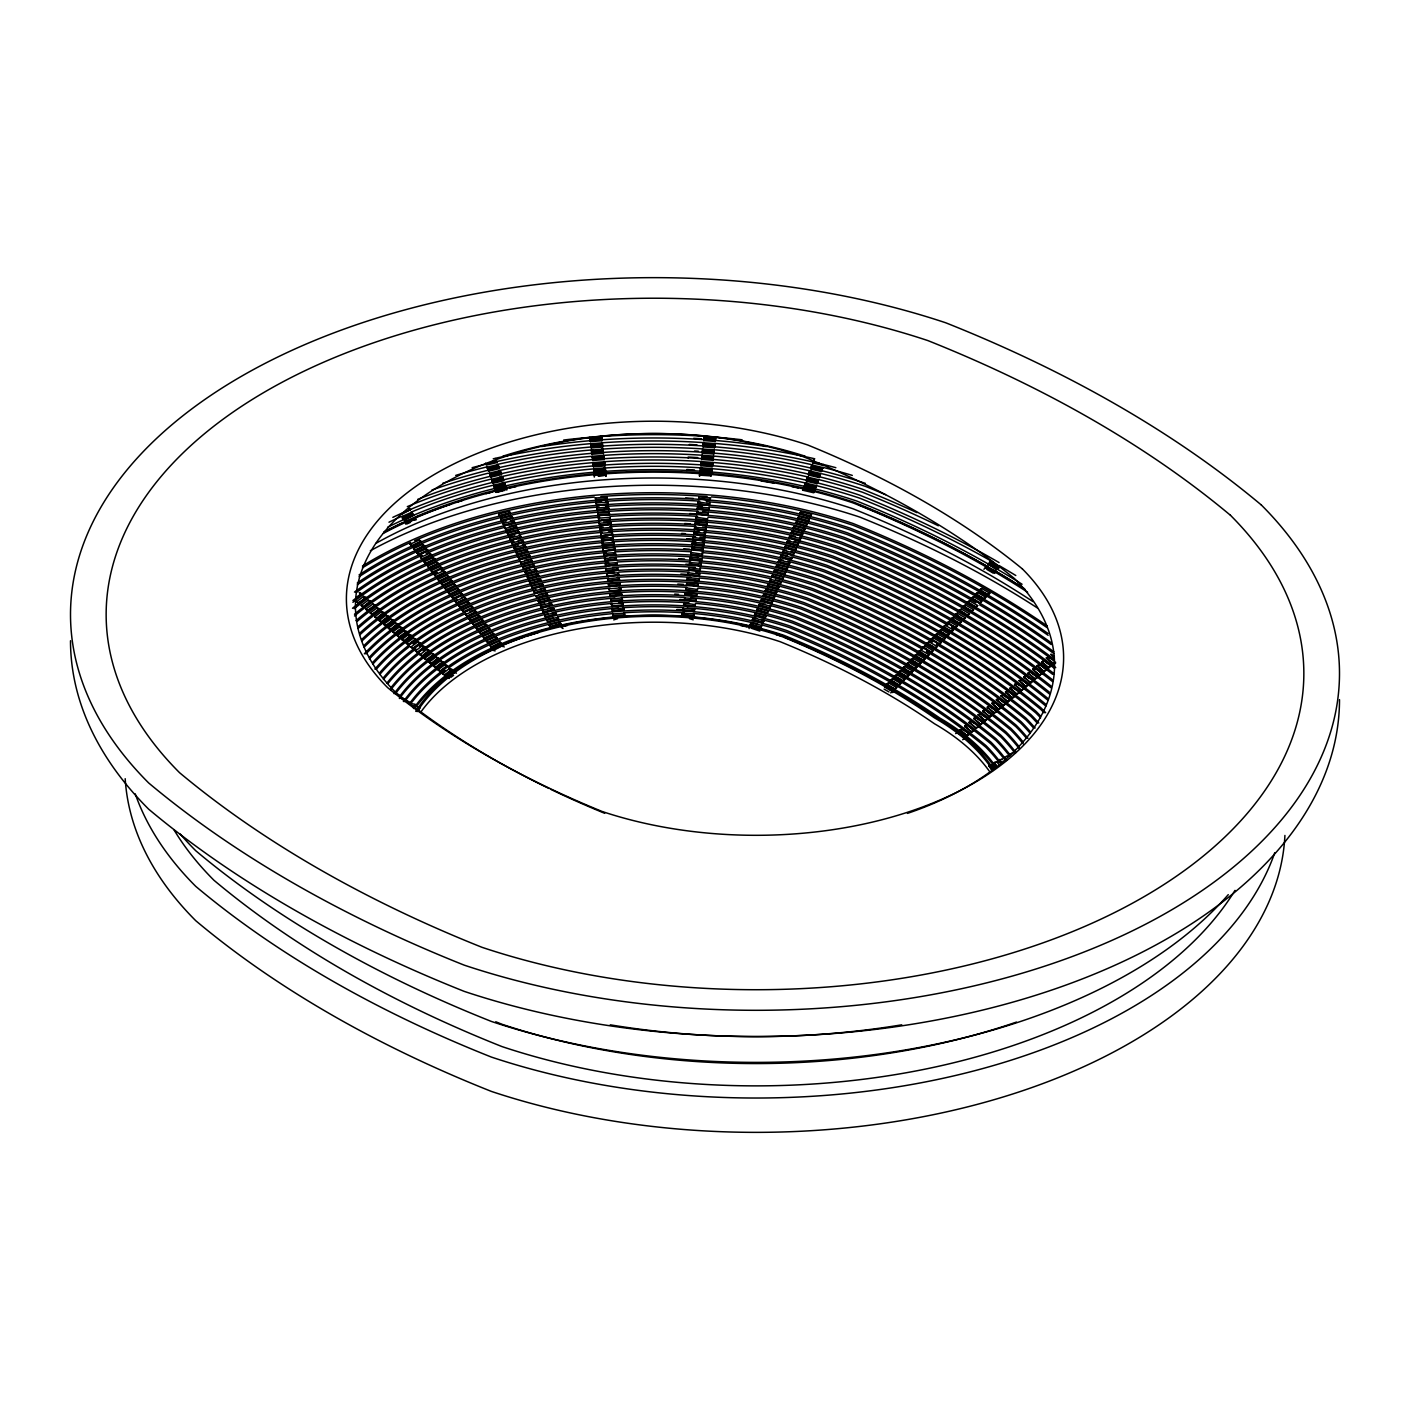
<?xml version="1.0" encoding="UTF-8"?>
<svg xmlns="http://www.w3.org/2000/svg" width="1410" height="1410" viewBox="0 0 1410 1410"><rect width="100%" height="100%" fill="white"/><g stroke="black" fill="none" stroke-linecap="round" stroke-linejoin="round"><path stroke-width="1.5" d="M715.681 437.259L715.434 439.356L703.978 438.528L704.225 436.43L703.749 440.607L715.205 441.436L715.681 438.263M703.255 443.833L703.502 442.74L714.958 443.568L714.482 447.745L703.026 446.899L703.255 443.833L714.711 444.661L714.958 443.568M702.533 450.142L702.779 449.05L714.236 449.878L713.76 454.055L702.303 453.209L702.533 450.142L714.236 450.883M703.026 446.899L703.502 442.74M702.303 453.209L702.779 449.05M713.055 460.277L713.53 456.1L713.055 460.277L701.598 459.449L701.827 456.364L702.074 455.271L713.53 456.1A422.718 244.053 0 0 1 811.473 471.222M701.598 459.449L702.074 455.271M712.79 464.454L712.314 466.622L700.858 465.793L701.334 461.616L712.79 462.462A416.937 240.722 0 0 1 808.141 477.038M701.334 461.616L701.105 462.709L712.543 463.555L712.79 462.462L712.314 466.622M700.858 465.793L701.334 463.626M711.856 470.693L700.417 469.865L700.647 467.767L712.103 468.596L712.103 470.605L711.627 472.773L700.171 471.945L700.171 470.94L711.627 471.768L712.103 468.596M699.466 475.152L699.712 474.06L711.169 474.888L711.169 475.893L699.466 475.152L699.466 476.157M700.171 471.945L700.647 467.767M698.655 499.528L699.025 496.99L710.481 497.836L710.111 500.374L698.655 498.647L710.111 499.492L710.481 497.836M709.776 502.824L709.406 505.362L697.95 504.516L698.32 501.978L709.776 503.705M697.227 508.71L697.597 507.054L709.036 507.9L708.684 510.438L697.227 508.71L708.684 509.539L709.036 507.9M697.95 504.516L698.32 501.978M697.227 509.592L697.597 507.054M696.505 514.668L696.875 512.13L708.313 512.958L707.961 515.496L696.505 513.786L707.961 514.615L708.313 512.958M707.591 518.034L707.238 520.572L695.782 519.744L696.152 517.206L707.591 518.915M695.059 523.921L695.43 522.282L706.868 523.11L706.516 525.648L695.059 523.921L706.516 524.767L706.868 523.11M695.782 519.744L696.152 517.206M695.059 524.82L695.43 522.282M694.337 529.878L694.707 527.34L706.146 528.186L705.793 530.724L694.337 528.997L705.793 529.843L706.146 528.186M693.632 534.866L694.002 532.346L705.441 533.174L705.088 535.712L693.632 533.985L705.088 534.831L705.441 533.174M704.736 538.197L704.365 540.735L692.909 539.907L693.279 537.369L704.736 539.096M692.222 543.978L692.574 542.321L704.031 543.15L703.678 545.688L692.222 543.978L703.678 544.806L704.031 543.15M692.909 539.907L693.279 537.369M692.222 544.859L692.574 542.321M715.205 441.436L715.434 439.356M691.482 549.971L691.852 547.433L703.308 548.261L702.938 550.799L691.482 549.089L702.938 549.918L703.308 548.261M702.568 553.337L702.215 555.875L690.759 555.047L691.129 552.509L702.568 554.218M690.054 559.188L690.407 557.532L701.863 558.378L701.493 560.898L690.054 559.188L701.493 560.017L701.863 558.378M690.759 555.047L691.129 552.509M690.054 560.07L690.407 557.532M714.236 449.878L713.76 454.055M689.331 565.11L689.702 562.572L701.14 563.401L700.788 565.939L689.331 564.212L700.788 565.058L701.14 563.401M700.417 568.477L700.065 571.015L688.609 570.169L688.979 567.631L700.417 569.358M699.712 573.5L699.342 576.038L687.904 575.21L688.256 572.672L699.712 574.381M687.181 579.351L687.551 577.695L698.99 578.541L698.637 581.079L687.181 579.351L698.637 580.197L698.99 578.541M687.904 575.21L688.256 572.672M687.181 580.233L687.551 577.695M686.458 585.309L686.811 582.771L698.267 583.617L697.915 586.137L686.458 584.427L697.915 585.256L698.267 583.617M697.562 588.64L697.192 591.178L685.736 590.332L686.106 587.811L697.562 589.521M685.013 594.526L685.383 592.87L696.84 593.716L696.47 596.254L685.013 594.526L696.47 595.373L696.84 593.716M685.736 590.332L686.106 587.811M710.922 475.998L711.169 474.888M685.013 595.408L685.383 592.87M684.308 600.448L684.661 597.91L696.117 598.739L695.747 601.277L684.308 599.567L695.747 600.396L696.117 598.739M695.394 603.78L695.042 606.318L683.586 605.472L683.956 602.934L695.394 604.661M694.689 608.803L694.319 611.341L682.881 610.512L683.233 607.974L694.689 609.684M682.158 614.689L682.51 613.05L693.967 613.879L693.597 616.417L682.158 614.689L693.597 615.535L693.967 613.879M682.881 610.512L683.233 608.856M682.158 615.571L682.51 613.05M823.51 464.472L823.51 465.459L812.812 462.956L813.517 459.96M812.812 462.956L814.24 459.924M811.349 466.04L812.072 465.018L822.753 467.521L821.325 471.557L810.644 469.054L811.349 466.04L822.753 468.525M809.234 472.05L809.939 471.028L820.638 473.548L819.21 477.567L808.529 475.064L809.234 472.05L819.915 474.571L820.638 473.548M808.529 475.064L809.939 471.028M807.031 478.184L807.754 477.162L818.434 479.664L817.024 483.7L806.326 481.198L807.031 478.184L817.729 480.687L818.434 479.664M804.969 484.123L805.692 483.101L816.372 485.604L814.962 489.64L804.264 487.12L804.969 484.123L815.667 486.626L816.372 485.604M804.264 487.12L805.692 483.101M803.312 489.147L802.59 490.169L813.288 492.672L814.011 491.649L803.312 489.147L803.312 490.151M822.753 467.521L821.325 471.557M819.21 477.567L819.915 474.571M817.024 483.7L817.729 480.687M814.962 489.64L815.667 486.626M799.717 513.381L800.792 511.83L811.49 514.35L810.415 516.765L799.717 513.381L810.415 515.884L811.49 514.35M799.717 514.262L800.792 511.83M797.602 518.157L798.677 516.606L809.375 519.127L808.283 521.541L797.602 518.157L808.283 520.66L809.375 519.127M797.602 519.039L798.677 516.606M795.434 523.004L796.509 521.471L807.207 523.974L806.115 526.406L795.434 523.004L806.115 525.525L807.207 523.974M793.248 527.869L794.341 526.318L805.039 528.821L803.947 531.253L793.248 527.869L803.947 530.371L805.039 528.821M793.248 528.75L794.341 526.318M791.08 532.716L792.173 531.182L802.854 533.685L801.779 536.117L791.08 532.716L801.779 535.218L802.854 533.685M791.08 533.597L792.173 531.182M788.913 537.58L789.988 536.029L800.686 538.532L799.611 540.964L788.913 537.58L799.611 540.083L800.686 538.532M788.913 538.461L789.988 536.029M786.745 542.427L787.82 540.876L798.518 543.396L797.425 545.811L786.745 542.427L797.425 544.93L798.518 543.396M786.745 543.308L787.82 540.876M784.63 547.203L785.705 545.652L796.403 548.173L795.311 550.587L784.63 547.203L795.311 549.706L796.403 548.173M784.63 548.085L785.705 545.652M782.479 552.015L783.555 550.482L794.253 552.984L793.178 555.417L782.479 552.015L793.178 554.518L794.253 552.984M782.479 552.896L783.555 550.482M780.382 556.756L781.475 555.205L792.173 557.726L791.08 560.14L780.382 556.756L791.08 559.259L792.173 557.726M780.382 557.637L781.475 555.205M778.197 561.656L779.272 560.105L789.97 562.608L788.877 565.04L778.197 561.656L788.877 564.159L789.97 562.608M778.197 562.537L779.272 560.986M776.011 566.503L777.104 564.952L787.802 567.472L786.71 569.887L776.011 566.503L786.71 569.005L787.802 567.472M776.011 567.384L777.104 564.952M773.878 571.314L774.954 569.781L785.652 572.284L784.559 574.716L773.878 571.314L784.559 573.817L785.652 572.284M773.878 572.196L774.954 569.781M771.728 576.126L772.821 574.593L783.502 577.095L782.427 579.528L771.728 576.126L782.427 578.646L783.502 577.095M771.728 577.025L772.821 574.593M769.56 580.99L770.635 579.439L781.334 581.942L780.241 584.375L769.56 580.99L780.241 583.493L781.334 581.942M769.56 581.872L770.635 579.439M767.41 585.802L768.503 584.251L779.184 586.772L778.109 589.186L767.41 585.802L778.109 588.305L779.184 586.772M767.41 586.683L768.503 584.251M765.26 590.614L766.353 589.08L777.051 591.583L775.958 594.015L765.26 590.614L775.958 593.116L777.051 591.583M765.26 591.495L766.353 589.08M763.092 595.478L764.185 593.927L774.883 596.43L773.79 598.862L763.092 595.478L773.79 597.981L774.883 596.43M763.092 596.36L764.185 593.927M760.959 600.29L762.034 598.739L772.733 601.242L771.64 603.674L760.959 600.29L771.64 602.793L772.733 601.242M760.959 601.171L762.034 598.739M758.774 605.137L759.867 603.603L770.565 606.106L769.472 608.538L758.774 605.137L769.472 607.639L770.565 606.106M758.774 606.018L759.867 603.603M756.641 609.948L757.716 608.415L768.415 610.918L767.322 613.35L756.641 609.948L767.322 612.469L768.415 610.918M756.641 610.847L757.716 608.415M754.491 614.778L755.584 613.227L766.264 615.729L765.189 618.162L754.491 614.778L765.189 617.28L766.264 615.729M754.491 615.659L755.584 613.227M752.341 619.589L753.433 618.038L764.132 620.541L763.039 622.973L752.341 619.589L763.039 622.092L764.132 620.541M752.341 620.471L753.433 618.038M750.173 624.436L751.266 622.903L761.946 625.405L760.871 627.838L750.173 624.436L760.871 626.939L761.946 625.405M750.173 625.317L751.266 622.903M412.901 707.467L415.086 704.383L412.425 703.749M418.171 710.481L420.356 707.397L417.695 706.762M355.761 597.805L361.418 593.592L359.145 592.57L361.418 594.474L361.418 593.592M355.761 598.686L361.418 594.474M356.624 601.647L363.692 596.377L365.983 597.399L358.915 603.55L356.624 601.647L358.915 602.669L365.983 597.399M361.189 605.454L368.257 600.184L370.548 601.206L363.48 607.358L361.189 605.454L363.48 606.476L370.548 601.206M365.754 609.261L372.822 603.991L375.095 605.013L368.028 611.164L365.754 609.261L368.028 610.283L375.095 605.013M370.195 613.015L377.263 607.745L379.554 608.767L372.487 614.919L370.195 613.015L372.487 614.037L379.554 608.767M374.707 616.787L381.775 611.535L384.049 612.539L376.981 618.69L374.707 616.787L376.981 617.809L384.049 612.539M379.096 620.523L386.164 615.253L388.437 616.276L381.37 622.427L379.096 620.523L381.37 621.546L388.437 616.276M383.714 624.366L390.781 619.096L393.073 620.118L385.988 626.269L383.714 624.366L385.988 625.388L393.073 620.118M388.279 628.173L395.346 622.903L397.62 623.925L390.552 630.076L388.279 628.173L390.552 629.195L397.62 623.925M392.773 631.944L399.841 626.674L402.132 627.697L395.064 633.848L392.773 631.944L395.064 632.967L402.132 627.697M397.285 635.734L404.353 630.464L406.626 631.486L399.559 637.637L397.285 635.734L399.559 636.756L406.626 631.486M401.85 639.541L408.918 634.271L411.191 635.293L404.124 641.444L401.85 639.541L404.124 640.563L411.191 635.293M406.344 643.33L413.412 638.06L415.703 639.082L408.636 645.234L406.344 643.33L408.636 644.335L415.703 639.082M410.856 647.102L417.924 641.832L420.198 642.854L413.13 649.005L410.856 647.102L413.13 648.124L420.198 642.854M415.421 650.909L422.489 645.639L424.762 646.661L417.695 652.812L415.421 650.909L417.695 651.931L424.762 646.661M419.916 654.698L426.983 649.428L429.274 650.451L422.207 656.602L419.916 654.698L422.207 655.721L429.274 650.451M424.481 658.505L431.548 653.235L433.839 654.258L426.772 660.409L424.481 658.505L426.772 659.527L433.839 654.258M428.993 662.277L436.06 657.025L438.334 658.029L431.266 664.18L428.993 662.277L431.266 663.299L438.334 658.029M433.487 666.066L440.555 660.797L442.846 661.819L435.778 667.97L433.487 666.066L435.778 667.089L442.846 661.819M437.999 669.856L445.067 664.586L447.34 665.608L440.273 671.759L437.999 669.856L440.273 670.86L447.34 665.608M442.564 673.663L449.631 668.393L451.905 669.415L444.837 675.566L442.564 673.663L444.837 674.685L451.905 669.415M447.058 678.316L454.126 672.165L456.417 673.187M450.759 677.399L453.579 675.302M989.467 562.202L990.825 561.427L998.985 566.133L998.985 568.142L996.306 569.693L988.146 563.982L989.467 563.207L997.628 567.913L997.628 566.926L989.467 562.202L989.467 563.207M988.146 564.969L990.825 563.436L990.825 561.427M983.916 569.252L986.577 566.697L994.755 571.402L994.755 573.412M997.628 566.926L998.985 566.133M988.146 563.982L996.306 568.688L997.628 567.913M985.237 567.472L993.398 572.196L994.755 571.402M979.597 589.697L981.642 588.516L989.802 593.24L987.758 595.302L979.597 589.697L987.758 594.403L989.802 593.24M979.597 590.578L981.642 588.516M975.614 593.769L977.659 592.588L985.819 597.294L983.775 599.356L975.614 593.769L983.775 598.475L985.819 597.294M975.614 594.65L977.659 592.588M971.543 597.893L973.587 596.712L981.748 601.418L979.703 603.48L971.543 597.893L979.703 602.599L981.748 601.418M971.543 598.774L973.587 596.712M967.454 602.017L969.498 600.836L977.659 605.542L975.614 607.604L967.454 602.017L975.614 606.723L977.659 605.542M967.454 602.898L969.498 600.836M963.383 606.124L965.409 604.961L973.587 609.666L971.543 611.728L963.383 606.124L971.543 610.847L973.587 609.666M963.383 607.023L965.409 604.961M959.293 610.248L961.338 609.085L969.498 613.791L967.454 615.853L959.293 610.248L967.454 614.971L969.498 613.791M959.293 611.129L961.338 609.085M955.222 614.372L957.249 613.191L965.409 617.915L963.383 619.977L955.222 614.372L963.383 619.096L965.409 617.915M951.239 618.444L953.283 617.263L961.444 621.969L959.399 624.031L951.239 618.444L959.399 623.149L961.444 621.969M947.203 622.533L949.247 621.352L957.408 626.075L955.363 628.137L947.203 622.533L955.363 627.238L957.408 626.075M943.272 626.569L945.317 625.388L953.477 630.111L951.45 632.156L943.272 626.569L951.45 631.275L953.477 630.111M943.272 627.45L945.317 625.388M939.148 630.728L941.193 629.547L949.353 634.253L947.308 636.315L939.148 630.728L947.308 635.434L949.353 634.253M939.148 631.61L941.193 629.547M935.077 634.852L937.104 633.672L945.264 638.377L943.237 640.44L935.077 634.852L943.237 639.558L945.264 638.377M935.077 635.734L937.104 633.672M931.041 638.941L933.085 637.761L941.245 642.466L939.201 644.529L931.041 638.941L939.201 643.647L941.245 642.466M931.041 639.823L933.085 637.761M927.005 643.03L929.049 641.85L937.209 646.573L935.165 648.618L927.005 643.03L935.165 647.736L937.209 646.573M927.005 643.912L929.049 641.85M922.933 647.155L924.96 645.974L933.138 650.68L931.093 652.742L922.933 647.155L931.093 651.861L933.138 650.68M918.897 651.244L920.941 650.063L929.102 654.786L927.057 656.848L918.897 651.244L927.057 655.967L929.102 654.786M914.861 655.333L916.905 654.169L925.066 658.875L923.039 660.938L914.861 655.333L923.039 660.056L925.066 658.875M910.789 659.457L912.834 658.294L920.994 663L918.95 665.062L910.789 659.457L918.95 664.18L920.994 663M906.753 663.564L908.798 662.383L916.958 667.089L914.914 669.151L906.753 663.564L914.914 668.269L916.958 667.089M906.753 664.445L908.798 662.383M902.682 667.688L904.727 666.507L912.887 671.213L910.842 673.275L902.682 667.688L910.842 672.394L912.887 671.213M902.682 668.569L904.727 666.507M898.646 671.777L900.69 670.596L908.851 675.302L906.806 677.364L898.646 671.777L906.806 676.483L908.851 675.302M898.646 672.658L900.69 670.596M894.627 675.866L896.654 674.685L904.815 679.409L902.788 681.471L894.627 675.866L902.788 680.572L904.815 679.409M894.627 676.747L896.654 674.685M890.591 679.955L892.636 678.774L900.796 683.498L898.752 685.56L890.591 679.955L898.752 684.678L900.796 683.498M890.591 680.836L892.636 678.774M886.502 684.079L888.547 682.898L896.707 687.622L894.663 689.684L886.502 684.079L894.663 688.803L896.707 687.622M886.502 684.96L888.547 682.898M890.644 692.892L892.689 691.711L892.689 692.592M1055.614 663.105L1053.341 664.11L1046.29 657.959L1048.582 656.937L1053.869 660.902M1041.726 661.748L1043.999 660.744L1051.049 666.014L1048.758 667.917L1041.726 661.748L1048.758 667.917M1041.726 662.629L1043.999 660.744M1037.143 665.555L1039.434 664.533L1046.484 669.821L1044.193 671.706L1037.143 665.555L1044.193 671.706M1037.143 666.437L1039.434 664.533M1032.684 669.292L1034.975 668.287L1042.025 673.557L1039.734 675.461L1032.684 669.292L1039.734 675.461M1028.172 673.081L1030.463 672.059L1037.496 677.346L1035.222 679.232L1028.172 673.081L1035.222 679.232M1028.172 673.962L1030.463 672.059M1046.29 657.959L1053.341 663.229L1055.614 662.207M1023.783 676.8L1026.057 675.778L1033.107 681.065L1030.816 682.969L1023.783 676.8L1030.816 682.969M1023.783 677.681L1026.057 675.778M1048.758 667.036L1051.049 666.014M1019.148 680.625L1021.439 679.602L1028.472 684.89L1026.18 686.793L1019.148 680.625L1026.18 686.793M1044.193 670.825L1046.484 669.821M1014.565 684.432L1016.857 683.409L1023.907 688.679L1021.615 690.583L1014.565 684.432L1021.615 690.583M1014.565 685.313L1016.857 683.409M1039.734 674.579L1042.025 673.557M1010.054 688.203L1012.345 687.181L1019.395 692.469L1017.104 694.354L1010.054 688.203L1017.104 694.354M1010.054 689.085L1012.345 687.181M1035.222 678.351L1037.496 677.346M1005.541 691.975L1007.833 690.953L1014.865 696.24L1012.591 698.144L1005.541 691.975L1012.591 698.144M1005.541 692.856L1007.833 690.953M1030.816 682.07L1033.107 681.065M1000.977 695.764L1003.25 694.76L1010.3 700.03L1008.009 701.933L1000.977 695.764L1008.009 701.933M1026.18 685.894L1028.472 684.89M996.465 699.554L998.738 698.532L1005.788 703.801L1003.497 705.705L996.465 699.554L1003.497 705.705M996.465 700.435L998.738 698.532M1021.615 689.702L1023.907 688.679M991.935 703.326L994.226 702.303L1001.276 707.591L998.985 709.477L991.935 703.326L998.985 709.477M1017.104 693.473L1019.395 692.469M987.37 707.115L989.661 706.11L996.694 711.38L994.403 713.284L987.37 707.115L994.403 713.284M987.37 707.996L989.661 706.11M1012.591 697.245L1014.865 696.24M982.858 710.887L985.132 709.882L992.182 715.152L989.89 717.055L982.858 710.887L989.89 717.055M982.858 711.786L985.132 709.882M1008.009 701.052L1010.3 700.03M978.276 714.694L980.567 713.672L987.617 718.959L985.326 720.862L978.276 714.694L985.326 720.862M978.276 715.575L980.567 713.672M1003.497 704.824L1005.788 703.801M973.764 718.465L976.055 717.461L983.087 722.731L980.814 724.634L973.764 718.465L980.814 724.634M998.985 708.596L1001.276 707.591M969.252 722.237L971.543 721.233L978.575 726.502L976.302 728.406L969.252 722.237L976.302 728.406M969.252 723.118L971.543 721.233M994.403 712.402L996.694 711.38M964.74 726.027L967.031 725.004L974.063 730.274L971.772 732.178L964.74 726.027L971.772 732.178M964.74 726.908L967.031 725.004M989.89 716.174L992.182 715.152M960.157 729.816L962.448 728.794L969.498 734.081L967.207 735.985L960.157 729.816L967.207 735.985M985.326 719.981L987.617 718.959M955.645 733.588L957.936 732.583L964.986 738.734M980.814 723.753L983.087 722.731M976.302 727.525L978.575 726.502M971.772 731.297L974.063 730.274M967.207 735.103L969.498 734.081M964.986 737.853L962.695 739.757M403.154 512.782L410.504 509.556L401.304 514.597L401.304 513.592M402.344 516.377L411.526 512.341L413.817 515.091L404.635 520.114L402.344 518.369L402.344 516.377L404.635 520.114M402.344 517.382L411.526 513.346M403.489 517.259L412.689 513.222M403.489 518.245L412.689 514.227M404.635 519.109L413.817 515.091M405.657 524.115L405.657 522.105L414.84 518.069L416.003 519.955M405.657 523.11L414.84 519.074M405.657 522.105L406.82 522.987L416.003 518.951M410.486 522.37L406.82 523.991L406.82 522.987M410.187 544.137L419.387 540.101L421.132 541.44L411.931 546.34L410.187 544.137L411.931 546.34M411.931 545.459L421.132 541.44M413.588 548.49L422.788 544.454L424.533 545.793L415.333 550.693L413.588 548.49L415.333 550.693M415.333 549.812L424.533 545.793M417.078 552.914L426.278 548.878L428.023 550.2L418.823 555.117L417.078 552.914L418.823 555.117M418.823 554.236L428.023 550.2M420.585 557.338L429.768 553.302L431.513 554.624L422.33 559.541L420.585 557.338L422.33 559.541M422.33 558.66L431.513 554.624M424.075 561.744L433.258 557.726L435.003 559.047L425.82 563.965L424.075 561.744L425.82 563.965M425.82 563.084L435.003 559.047M427.565 566.168L436.748 562.132L438.492 563.471L429.31 568.371L427.565 566.168L429.31 568.371M429.31 567.49L438.492 563.471M431.055 570.592L440.237 566.556L441.982 567.877L432.799 572.795L431.055 570.592L432.799 572.795M432.799 571.914L441.982 567.877M434.456 574.945L443.639 570.909L445.384 572.231L436.201 577.148L434.456 574.945L436.201 577.148M436.201 576.267L445.384 572.231M437.893 579.334L447.093 575.298L448.838 576.62L439.638 581.537L437.893 579.334L439.638 581.537M439.638 580.656L448.838 576.62M441.26 583.652L450.46 579.616L452.205 580.938L443.004 585.855L441.26 583.652L443.004 585.855M443.004 584.974L452.205 580.938M444.802 588.111L453.985 584.075L455.73 585.397L446.547 590.314L444.802 588.111L446.547 590.314M446.547 589.433L455.73 585.397M448.292 592.517L457.474 588.499L459.219 589.821L450.037 594.738L448.292 592.517L450.037 594.738M450.037 593.857L459.219 589.821M451.729 596.906L460.929 592.887L462.674 594.209L453.474 599.127L451.729 596.906L453.474 599.127M453.474 598.245L462.674 594.209M455.183 601.295L464.366 597.258L466.111 598.598L456.928 603.515L455.183 601.295L456.928 603.515M456.928 602.616L466.111 598.598M458.673 605.718L467.856 601.682L469.601 603.004L460.418 607.922L458.673 605.718L460.418 607.922M460.418 607.04L469.601 603.004M462.127 610.107L471.31 606.071L473.055 607.393L463.872 612.31L462.127 610.107L463.872 612.31M463.872 611.429L473.055 607.393M465.564 614.496L474.765 610.46L476.51 611.781L467.309 616.699L465.564 614.496L467.309 616.699M467.309 615.817L476.51 611.781M469.054 618.92L478.254 614.883L479.999 616.205L470.799 621.123L469.054 618.92L470.799 621.123M470.799 620.241L479.999 616.205M472.509 623.29L481.691 619.272L483.436 620.594L474.253 625.511L472.509 623.29L474.253 625.511M474.253 624.63L483.436 620.594M475.998 627.714L485.181 623.678L486.926 625.018L477.743 629.935L475.998 627.714L477.743 629.935M477.743 629.036L486.926 625.018M479.435 632.103L488.635 628.067L490.38 629.406L481.18 634.306L479.435 632.103L481.18 634.306M481.18 633.425L490.38 629.406M482.89 636.492L492.072 632.455L493.817 633.795L484.635 638.695L482.89 636.492L484.635 638.695M484.635 637.813L493.817 633.795M486.344 640.88L495.527 636.844L497.272 638.166L488.089 643.083L486.344 640.88L488.089 643.083M488.089 642.202L497.272 638.166M489.834 645.304L499.017 641.268L500.762 642.59L491.579 647.507L489.834 645.304L491.579 647.507M491.579 646.626L500.762 642.59M493.271 650.574L502.471 645.657L504.216 646.978M492.072 461.563L496.338 460.541L497.06 462.55L486.397 465.106L485.692 463.097M486.397 464.101L497.06 461.546M487.155 467.168L497.818 464.613L499.281 467.626L499.281 468.631L488.618 471.187L487.155 467.168L488.618 471.187M487.155 468.155L497.818 465.617L497.818 464.613M487.895 468.173L498.558 465.635M487.895 469.177L498.558 466.622M488.618 470.182L499.281 467.626M489.323 473.161L499.986 470.605L501.431 473.637L501.431 474.641L490.768 477.179L489.323 473.161L490.768 477.179M493.588 473.143L497.853 472.121M490.046 474.183L500.709 471.627M490.046 475.188L500.709 472.632M490.768 476.192L501.431 473.637M491.561 479.277L502.224 476.739L503.67 479.752L503.67 480.757L493.007 483.313L491.561 479.277L493.007 483.313M497.959 478.748L502.224 477.726M492.284 480.299L502.947 477.743M492.284 481.303L502.947 478.748M493.007 482.308L503.67 479.752M493.659 485.216L504.322 482.661L505.767 485.674L505.767 486.679L495.104 489.235L493.659 485.216L495.104 489.235M493.659 486.221L504.322 483.665M494.381 486.238L505.044 483.683M494.381 487.226L505.044 484.688M495.104 488.23L505.767 485.674M502.066 490.803L495.668 492.337L495.668 491.35L506.331 488.794L507.054 489.816M504.921 490.327L496.408 492.354L495.668 491.35M498.629 513.927L509.292 511.372L510.402 512.923L499.739 516.36L498.629 513.927L499.739 516.36M499.739 515.461L510.402 512.923M500.779 518.704L511.442 516.148L512.553 517.682L501.889 521.118L500.779 518.704L501.889 521.118M501.889 520.237L512.553 517.682M503 523.533L513.663 520.995L514.773 522.528L504.11 525.965L503 523.533L504.11 525.965M504.11 525.084L514.773 522.528M505.203 528.38L515.866 525.842L516.976 527.375L506.313 530.812L505.203 528.38L506.313 530.812M506.313 529.931L516.976 527.375M507.424 533.227L518.087 530.671L519.18 532.222L508.534 535.659L507.424 533.227L508.534 535.659M508.534 534.778L519.18 532.222M509.627 538.074L520.29 535.518L521.4 537.069L510.737 540.506L509.627 538.074L510.737 540.506M510.737 539.607L521.4 537.069M511.848 542.921L522.511 540.365L523.603 541.898L512.94 545.335L511.848 542.921L512.94 545.335M512.94 544.454L523.603 541.898M513.998 547.679L524.661 545.141L525.771 546.675L515.108 550.111L513.998 547.679L515.108 550.111M515.108 549.23L525.771 546.675M516.183 552.491L526.846 549.935L527.939 551.486L517.294 554.923L516.183 552.491L517.294 554.923M517.294 554.024L527.939 551.486M518.316 557.214L528.962 554.676L530.072 556.21L519.409 559.647L518.316 557.214L519.409 559.647M519.409 558.765L530.072 556.21M520.554 562.114L531.217 559.558L532.31 561.092L521.647 564.529L520.554 562.114L521.647 564.529M521.647 563.648L532.31 561.092M522.758 566.943L533.421 564.405L534.531 565.939L523.868 569.376L522.758 566.943L523.868 569.376M523.868 568.494L534.531 565.939M524.943 571.755L535.606 569.199L536.716 570.75L526.053 574.17L524.943 571.755L526.053 574.17M526.053 573.288L536.716 570.75M527.128 576.567L537.792 574.011L538.884 575.544L528.239 578.981L527.128 576.567L528.239 578.981M528.239 578.1L538.884 575.544M529.332 581.413L539.995 578.858L541.105 580.391L530.442 583.828L529.332 581.413L530.442 583.828M530.442 582.947L541.105 580.391M531.517 586.207L542.18 583.652L543.291 585.203L532.627 588.64L531.517 586.207L532.627 588.64M532.627 587.759L543.291 585.203M533.703 591.019L544.366 588.463L545.476 589.997L534.813 593.434L533.703 591.019L534.813 593.434M534.813 592.553L545.476 589.997M535.906 595.866L546.569 593.31L547.679 594.844L537.016 598.281L535.906 595.866L537.016 598.281M537.016 597.399L547.679 594.844M538.091 600.678L548.754 598.122L549.865 599.655L539.202 603.092L538.091 600.678L539.202 603.092M539.202 602.211L549.865 599.655M540.312 605.507L550.975 602.969L552.068 604.502L541.405 607.939L540.312 605.507L541.405 607.939M541.405 607.058L552.068 604.502M542.498 610.318L553.161 607.763L554.253 609.314L543.59 612.733L542.498 610.318L543.59 612.733M543.59 611.852L554.253 609.314M544.683 615.13L555.328 612.574L556.439 614.108L545.776 617.545L544.683 615.13L545.776 617.545M545.776 616.663L556.439 614.108M546.851 619.924L557.514 617.386L558.624 618.92L547.961 622.356L546.851 619.924L547.961 622.356M547.961 621.475L558.624 618.92M549.072 624.771L559.735 622.215L560.827 623.766L550.182 627.203L549.072 624.771L550.182 627.203M550.182 626.322L560.827 623.766M999.549 760.307L1002.21 758.791L1002.21 759.673M996.447 766.441L994.226 762.475L996.888 761.841L999.108 764.907M994.226 763.356L996.888 761.841M991.177 769.472L988.956 765.507L991.635 764.872L993.838 767.939M988.956 766.388L991.635 764.872M590.208 438.545L601.665 437.664L601.911 439.744L601.911 440.748L590.473 441.63L589.962 437.452L590.208 439.55L601.665 438.669M601.911 439.744L590.473 440.625L590.473 441.63M590.737 443.762L602.176 442.881L602.423 443.974L602.669 447.058L591.231 447.939L590.737 443.762L591.231 447.939M590.737 444.767L602.423 443.974M590.984 445.86L602.423 444.978M591.231 446.935L602.669 446.053M591.495 450.072L602.934 449.191L603.18 451.288L591.742 452.169L591.495 450.072L591.495 452.081L592.006 454.249L603.445 453.35L603.445 452.363L592.006 453.245L591.742 452.169M593.399 450.918L602.934 450.195M591.742 451.165L603.18 450.283M603.938 457.51L592.5 458.391L592.235 456.294L592.746 460.471L604.185 459.589L603.938 456.505L603.674 455.412L592.235 456.294A422.718 244.053 0 0 0 498.682 470.728M592.235 457.298L603.938 456.505M604.185 458.585L592.746 459.466L592.746 460.471M593.011 463.643L604.714 462.85L604.449 461.757L593.011 462.639A416.937 240.722 0 0 0 499.845 477.038M593.275 464.736L604.714 463.855L604.961 464.93L604.961 465.935L593.522 466.816L593.011 462.639L593.522 466.816M593.522 465.811L604.961 464.93M593.751 468.79L605.19 467.891L605.436 469.988L593.998 470.887L593.751 468.79L593.751 470.781L594.245 472.949L605.683 472.068L605.683 471.063L594.245 471.945L593.998 470.887M593.998 469.883L605.436 469.001M594.297 477.109L594.297 475.099L605.736 474.218L605.983 476.316M598.104 475.804L603.832 475.364M598.369 475.91L605.983 475.311M595.461 498.012L606.899 497.131L607.287 499.651L595.848 500.532L595.461 498.012L595.848 500.532M595.848 499.651L607.287 498.77L607.287 499.651M596.218 503L607.657 502.101L608.045 504.639L596.606 505.52L596.218 503L596.218 503.881M608.045 503.758L596.606 505.52M596.976 508.058L608.415 507.177L608.803 508.834L597.364 510.596L596.976 508.058L597.364 510.596M597.364 509.715L608.803 508.834M597.752 513.134L609.19 512.253L609.578 514.773L598.122 515.672L597.752 513.134L598.122 515.672M598.122 514.791L609.578 513.892L609.578 514.773M598.51 518.193L609.948 517.311L610.336 519.849L598.898 520.731L598.51 518.193L598.51 519.091M610.336 518.968L598.898 520.731M599.285 523.269L610.724 522.387L611.094 524.044L599.655 525.807L599.285 523.269L599.655 525.807M599.655 524.925L611.094 524.044M600.043 528.345L611.482 527.463L611.87 529.984L600.431 530.883L600.043 528.345L600.431 530.883M600.431 529.984L611.87 529.102L611.87 529.984M600.783 533.332L612.24 532.434L612.61 534.972L601.171 535.853L600.783 533.332L600.783 534.214M612.61 534.09L601.171 535.853M601.541 538.356L612.98 537.474L613.368 539.113L601.929 540.894L601.541 538.356L601.929 540.894M601.929 540.012L613.368 539.113M602.282 543.291L613.72 542.409L614.108 544.947L602.669 545.829L602.282 543.291L602.669 545.829M602.669 544.947L614.108 544.066L614.108 544.947M603.057 548.402L614.496 547.521L614.883 550.059L603.445 550.94L603.057 548.402L603.057 549.301M614.883 549.177L603.445 550.94M603.832 553.478L615.271 552.597L615.641 554.253L604.203 556.016L603.832 553.478L604.203 556.016M604.203 555.135L615.641 554.253M604.59 558.501L616.029 557.62L616.399 559.276L604.961 561.039L604.59 558.501L604.961 561.039M604.961 560.158L616.399 559.276M605.348 563.542L616.787 562.643L617.157 564.3L605.718 566.062L605.348 563.542L605.718 566.062M605.718 565.181L617.157 564.3M606.106 568.6L617.545 567.719L617.933 570.257L606.494 571.138L606.106 568.6L606.494 571.138M606.494 570.257L617.933 569.376L617.933 570.257M606.864 573.641L618.303 572.742L618.69 575.28L607.252 576.161L606.864 573.641L606.864 574.522M618.69 574.399L607.252 576.161M607.622 578.664L619.061 577.783L619.448 579.422L608.01 581.202L607.622 578.664L608.01 581.202M608.01 580.303L619.448 579.422M608.38 583.722L619.818 582.841L620.206 585.379L608.767 586.26L608.38 583.722L608.767 586.26M608.767 585.379L620.206 584.498L620.206 585.379M609.138 588.763L620.576 587.864L620.964 590.402L609.525 591.284L609.138 588.763L609.138 589.644M620.964 589.521L609.525 591.284M609.913 593.822L621.352 592.94L621.722 594.597L610.283 596.36L609.913 593.822L610.283 596.36M610.283 595.478L621.722 594.597M610.671 598.862L622.11 597.963L622.48 600.501L611.041 601.383L610.671 598.862L611.041 601.383M611.041 600.501L622.48 599.62L622.48 600.501M611.411 603.885L622.867 603.004L623.238 605.524L611.799 606.423L611.411 603.885L611.411 604.767M623.238 604.643L611.799 606.423M612.169 608.909L623.608 608.027L623.995 609.684L612.557 611.447L612.169 608.909L612.557 611.447M612.557 610.565L623.995 609.684M612.945 613.985L624.383 613.103L624.771 615.624L613.332 616.523L612.945 613.985L613.332 616.523M613.332 615.624L624.771 614.742L624.771 615.624M617.51 618.708L613.702 619.889M693.738 438.334L701.387 438.774M689.331 444.432L696.981 444.873M694.495 451.006L698.32 451.218M697.738 457.58L688.168 457.034L688.168 458.021M694.478 469.935L686.829 469.477L686.829 470.482M685.648 497.994L693.315 498.435M689.649 513.575L695.394 513.91M684.661 523.515L690.407 523.85M681.612 533.438L685.454 533.667M686.793 538.726L692.539 539.061M683.727 548.825L689.455 549.16M678.756 558.677L684.485 559.012M685.824 564.212L689.649 564.441M680.854 574.064L688.503 574.504M677.787 584.075L683.533 584.41M674.72 594.086L678.545 594.315M679.884 599.462L683.709 599.691M676.818 609.472L682.563 609.807M703.978 437.523L715.434 438.351M715.205 440.431L703.749 439.603L703.749 440.607M703.255 444.837L714.711 445.666L714.711 444.661M703.026 445.912L714.482 446.741L714.482 447.745M702.533 451.147L713.989 451.976M702.303 452.222L713.76 453.051M701.827 456.364L713.284 457.21M701.827 457.369L713.284 458.197M701.598 458.444L713.055 459.272M703.255 462.762L712.79 463.467M701.105 463.714L712.543 464.56M700.858 464.789L712.314 465.635M700.417 468.86L711.856 469.689M697.95 503.634L709.406 505.362M695.782 518.862L707.238 520.572M692.909 539.025L704.365 540.735M690.759 554.165L702.215 555.875M687.904 574.328L699.342 576.038M685.736 589.451L697.192 591.178M682.881 609.631L694.319 611.341M689.437 618.637L693.244 619.801M812.812 461.951L821.36 463.961M811.349 467.045L822.048 469.548M810.644 468.049L821.325 470.552M812.089 472.544L820.638 474.536M809.234 473.055L819.915 475.558M808.529 474.06L819.21 476.562M807.754 478.166L818.434 480.669M807.031 479.188L817.729 481.691M806.326 480.193L817.024 482.696M804.969 485.128L815.667 487.631M804.264 486.133L814.962 488.635M751.248 628.208L759.814 631.098M417.695 707.644L420.356 707.397M370.548 602.088L368.257 600.184M375.095 605.895L372.822 603.991M388.437 617.157L386.164 615.253M393.073 620.999L390.781 619.096M397.62 624.806L395.346 622.903M402.132 628.578L399.841 626.674M415.703 639.964L413.412 638.06M420.198 643.736L417.924 641.832M429.274 651.332L426.983 649.428M433.839 655.139L431.548 653.235M438.334 658.928L436.06 657.025M442.846 662.7L440.555 660.797M447.34 666.489L445.067 664.586M447.058 677.434L449.349 678.457M990.825 562.431L994.085 564.317M989.855 569.587L994.755 572.407M986.859 569.428L993.398 573.2L993.398 572.196M884.528 687.005L892.689 691.711M884.105 689.12L889.005 691.94M1054.38 656.796L1050.873 654.152L1054.38 657.677M409.376 508.693L410.504 509.556M421.132 542.321L419.387 540.101M424.533 546.675L422.788 544.454M428.023 551.081L426.278 548.878M431.513 555.505L429.768 553.302M435.003 559.929L433.258 557.726M438.492 564.352L436.748 562.132M441.982 568.776L440.237 566.556M445.384 573.13L443.639 570.909M448.838 577.501L447.093 575.298M452.205 581.837L450.46 579.616M455.73 586.278L453.985 584.075M459.219 590.702L457.474 588.499M462.674 595.09L460.929 592.887M466.111 599.479L464.366 597.258M473.055 608.292L471.31 606.071M476.51 612.663L474.765 610.46M479.999 617.087L478.254 614.883M483.436 621.475L481.691 619.272M486.926 625.899L485.181 623.678M490.38 630.288L488.635 628.067M493.817 634.676L492.072 632.455M497.272 639.065L495.527 636.844M500.762 643.471L499.017 641.268M493.271 649.693L495.016 651.015M999.549 759.426L1001.77 762.51M994.226 762.475L996.447 765.542M988.956 765.507L991.177 768.573M495.615 458.532L496.338 460.541M495.615 460.524L497.06 462.55M501.431 474.641L499.986 470.605M505.767 486.679L504.322 482.661M510.402 513.804L509.292 511.372M512.553 518.563L511.442 516.148M514.773 523.41L513.663 520.995M516.976 528.257L515.866 525.842M519.18 533.103L518.087 530.671M523.603 542.797L522.511 540.365M525.771 547.556L524.661 545.141M527.939 552.367L526.846 549.935M530.072 557.091L528.962 554.676M532.31 561.973L531.217 559.558M534.531 566.82L533.421 564.405M536.716 571.632L535.606 569.199M538.884 576.426L537.792 574.011M541.105 581.273L539.995 578.858M543.291 586.084L542.18 583.652M545.476 590.896L544.366 588.463M547.679 595.725L546.569 593.31M549.865 600.537L548.754 598.122M552.068 605.384L550.975 602.969M554.253 610.195L553.161 607.763M556.439 614.989L555.328 612.574M558.624 619.801L557.514 617.386M560.827 624.648L559.735 622.215M563.013 628.56L561.92 627.027L561.92 627.908M601.665 437.664L601.4 436.571L601.911 440.748M602.669 447.058L602.176 442.881M603.445 453.35L602.934 449.191M604.185 459.589L603.674 455.412M604.449 463.767L604.961 465.935M605.683 472.068L605.19 467.891M608.045 504.639L607.657 502.101M608.803 509.715L608.415 507.177M610.336 519.849L609.948 517.311M611.094 524.925L610.724 522.387M612.61 534.972L612.24 532.434M613.368 540.012L612.98 537.474M614.883 550.059L614.496 547.521M615.641 555.135L615.271 552.597M616.399 560.158L616.029 557.62M617.157 565.181L616.787 562.643M618.69 575.28L618.303 572.742M619.448 580.303L619.061 577.783M594.297 475.099L594.544 476.192M620.964 590.402L620.576 587.864M621.722 595.478L621.352 592.94M623.238 605.524L622.867 603.004M623.995 610.565L623.608 608.027M1053.341 663.229L1053.341 664.11M1048.582 656.937L1048.582 657.818M1034.975 669.168L1034.975 668.287A934.601 539.589 0 0 0 832.887 557.849A357.787 206.565 0 0 0 703.942 532.204M1021.439 679.602L1021.439 680.484M1015.341 750.332L1015.341 751.213M1012.732 753.61L1012.732 752.728L1010.071 754.244M1007.48 756.641L1007.48 755.76L1004.819 757.276M1003.25 694.76L1003.25 695.641M996.306 568.688L996.306 569.693M994.226 702.303L994.226 703.185M987.758 594.403L987.758 595.302M986.577 566.697L986.577 567.701M983.775 598.475L983.775 599.356M979.703 602.599L979.703 603.48M976.055 717.461L976.055 718.342M975.614 606.723L975.614 607.604M971.543 610.847L971.543 611.728M967.454 614.971L967.454 615.853M963.383 619.096L963.383 619.977M962.448 728.794L962.448 729.693M959.399 623.149L959.399 624.031M957.936 732.583L957.936 733.464M957.249 613.191L957.249 614.09M955.363 627.238L955.363 628.137M953.283 617.263L953.283 618.144M951.45 631.275L951.45 632.156M949.247 621.352L949.247 622.233M947.308 635.434L947.308 636.315M943.237 639.558L943.237 640.44M939.201 643.647L939.201 644.529M935.165 647.736L935.165 648.618M931.093 651.861L931.093 652.742M927.057 655.967L927.057 656.848M924.96 645.974L924.96 646.855M923.039 660.056L923.039 660.938M920.941 650.063L920.941 650.944M918.95 664.18L918.95 665.062M916.905 654.169L916.905 655.051M914.914 668.269L914.914 669.151M912.834 658.294L912.834 659.175M910.842 672.394L910.842 673.275M906.806 676.483L906.806 677.364M902.788 680.572L902.788 681.471M898.752 684.678L898.752 685.56M894.663 688.803L894.663 689.684M814.011 491.649L814.011 492.654M812.072 465.018L812.072 466.023M810.415 515.884L810.415 516.765M808.283 520.66L808.283 521.541M807.754 477.162L807.754 479.171M806.115 525.525L806.115 526.406M803.947 530.371L803.947 531.253M801.779 535.218L801.779 536.117M799.611 540.083L799.611 540.964M797.425 544.93L797.425 545.811M796.509 521.471L796.509 522.352M795.311 549.706L795.311 550.587M793.178 554.518L793.178 555.417M791.08 559.259L791.08 560.14M788.877 564.159L788.877 565.04M786.71 569.005L786.71 569.887M784.559 573.817L784.559 574.716M782.427 578.646L782.427 579.528M780.241 583.493L780.241 584.375M778.109 588.305L778.109 589.186M775.958 593.116L775.958 594.015M773.79 597.981L773.79 598.862M771.64 602.793L771.64 603.674M769.472 607.639L769.472 608.538M767.322 612.469L767.322 613.35M765.189 617.28L765.189 618.162M763.039 622.092L763.039 622.973M760.871 626.939L760.871 627.838M749.115 627.714L749.115 628.596M711.627 471.768L711.627 472.773M710.111 499.492L710.111 500.374M708.684 509.539L708.684 510.438M707.961 514.615L707.961 515.496M706.516 524.767L706.516 525.648M705.793 529.843L705.793 530.724M705.088 534.831L705.088 535.712M703.678 544.806L703.678 545.688M702.938 549.918L702.938 550.799M701.493 560.017L701.493 560.898M700.788 565.058L700.788 565.939M700.065 571.015L688.609 569.288L688.609 570.169M699.712 474.06L699.712 476.069M699.025 496.99L699.025 497.889M698.637 580.197L698.637 581.079M697.915 585.256L697.915 586.137M696.875 512.13L696.875 513.011M696.47 595.373L696.47 596.254M695.747 600.396L695.747 601.277M695.042 606.318L683.586 604.59L683.586 605.472M694.707 527.34L694.707 528.239M694.002 532.346L694.002 533.227M693.597 615.535L693.597 616.417M691.852 547.433L691.852 548.314M689.702 562.572L689.702 563.454M688.979 567.631L688.979 568.53M686.811 582.771L686.811 583.652M684.661 597.91L684.661 598.792M683.956 602.934L683.956 603.815M624.383 613.103L624.383 613.985M622.11 597.963L622.11 598.862M619.818 582.841L619.818 583.722M617.545 567.719L617.545 568.6M613.72 542.409L613.72 543.291M611.482 527.463L611.482 528.345M609.19 512.253L609.19 513.134M606.899 497.131L606.899 498.012M605.736 474.218L605.736 476.227M604.449 461.757L604.714 463.855M594.245 471.945L594.245 472.949M592.006 453.245L592.006 454.249M520.29 535.518L520.29 536.399M506.331 488.794L506.331 489.799M502.224 476.739L502.224 478.73M502.471 645.657L502.471 646.538M467.856 601.682L467.856 602.563M454.126 672.165L454.126 673.046M449.631 668.393L449.631 669.274M444.837 674.685L444.837 675.566M440.273 670.86L440.273 671.759M435.778 667.089L435.778 667.97M431.266 663.299L431.266 664.18M426.772 659.527L426.772 660.409M422.489 645.639L422.489 646.52M422.207 655.721L422.207 656.602M417.695 651.931L417.695 652.812M415.086 704.383L415.086 705.264M414.84 518.069L414.84 520.078M413.13 648.124L413.13 649.005M411.526 512.341L411.526 514.35M409.746 702.233L407.085 700.717L407.085 701.598M408.918 634.271L408.918 635.152M408.636 644.335L408.636 645.234M404.476 699.219L401.815 697.703L401.815 698.585M404.353 630.464L404.353 631.345M404.124 640.563L404.124 641.444M399.559 636.756L399.559 637.637M399.206 695.324L399.206 696.205M395.064 632.967L395.064 633.848M390.552 629.195L390.552 630.076M385.988 625.388L385.988 626.269M381.775 611.535L381.775 612.416M381.37 621.546L381.37 622.427M377.263 607.745L377.263 608.626M376.981 617.809L376.981 618.69M372.487 614.037L372.487 614.919M368.028 610.283L368.028 611.164M363.692 596.377L363.692 597.258M363.48 606.476L363.48 607.358M358.915 602.669L358.915 603.55M907.441 813.394A298.55 172.373 0 0 0 1014.565 578.664A878.783 507.353 0 0 0 803.277 456.681A298.55 172.373 0 0 0 442.881 484.071A298.55 172.373 0 0 0 395.435 692.134A878.783 507.353 0 0 0 549.019 788.472M1339.5 699.642A583.493 336.884 0 0 1 464.26 991.389A1233.115 711.927 0 0 1 148.667 809.181A583.493 336.884 0 0 1 70.5 640.739M604.678 813.288A878.783 507.353 0 0 1 551.046 789.459M502.771 456.223A310.464 179.246 0 0 1 805.216 456.223M392.844 517.347A411.174 237.391 0 0 1 859.571 495.122A1000.977 577.906 0 0 1 999.073 562.555M1016.487 1022.074A508.076 293.333 0 0 1 501.96 1024.259A1121.514 647.507 0 0 1 495.756 1021.774M1228.286 894.645A529.12 305.494 0 0 1 491.438 1021.457A1147.687 662.612 0 0 1 195.761 850.741A529.12 305.494 0 0 1 180.233 834.05M399.365 696.751A276.994 159.929 0 0 1 792.49 621.228A834.138 481.586 0 0 1 995.901 738.664A276.994 159.929 0 0 1 1010.635 755.654M399.365 698.532A276.994 159.929 0 0 1 547.996 613.738M552.209 612.751A276.994 159.929 0 0 1 612.363 603.374M618.937 602.846A276.994 159.929 0 0 1 689.049 602.846M695.624 603.374A276.994 159.929 0 0 1 792.49 622.991A834.138 481.586 0 0 1 974.116 723.312M372.751 662.418A317.391 183.247 0 0 1 812.689 588.657A884.37 510.579 0 0 1 1030.886 714.623A317.391 183.247 0 0 1 1038.765 723.013M372.751 664.18A317.391 183.247 0 0 1 606.036 567.983M612.557 567.437A317.391 183.247 0 0 1 695.43 567.437M699.783 567.789A317.391 183.247 0 0 1 771.147 578.823M775.447 579.827A317.391 183.247 0 0 1 812.689 590.42A884.37 510.579 0 0 1 1030.886 716.386A317.391 183.247 0 0 1 1037.249 723.083M379.713 672.746A305.847 176.585 0 0 1 806.925 597.963A870.005 502.295 0 0 1 1020.893 721.497A305.847 176.585 0 0 1 1030.287 731.631M416.073 706.851A259.528 149.83 0 0 1 524.203 637.003M526.141 636.351A259.528 149.83 0 0 1 538.109 632.685M561.004 626.868A259.528 149.83 0 0 1 567.402 625.511M740.567 625.529A259.528 149.83 0 0 1 746.965 626.886M775.905 634.5A259.528 149.83 0 0 1 781.81 636.386M395.417 693.649A282.775 163.26 0 0 1 543.643 609.42M547.926 608.38A282.775 163.26 0 0 1 614.919 598.034M621.422 597.558A282.775 163.26 0 0 1 684.379 597.417M690.9 597.858A282.775 163.26 0 0 1 795.381 618.338A841.312 485.727 0 0 1 1000.889 736.989A282.775 163.26 0 0 1 1014.583 752.552M394.06 693.685A282.775 163.26 0 0 1 795.381 616.575A841.312 485.727 0 0 1 1000.889 735.227A282.775 163.26 0 0 1 1015.94 752.57M415.774 711.363A253.888 146.587 0 0 1 780.928 635.135A805.427 465.018 0 0 1 935.606 717.355A253.888 146.587 0 0 1 993.045 768.468M173.906 829.662A508.076 293.333 0 0 0 213.985 880.298A1121.514 647.507 0 0 0 501.96 1046.572A508.076 293.333 0 0 0 1234.984 890.38M135.254 793.848A529.12 305.494 0 0 0 195.761 886.379A1147.687 662.612 0 0 0 491.438 1057.095A529.12 305.494 0 0 0 1274.746 852.75M410.698 703.713A265.45 153.267 0 0 1 445.172 670.402M448.821 667.776A265.45 153.267 0 0 1 612.856 613.614M623.678 612.768A265.45 153.267 0 0 1 684.308 612.768M692.962 613.421A265.45 153.267 0 0 1 757.734 623.943M761.999 625.018A265.45 153.267 0 0 1 786.727 632.297A819.792 473.302 0 0 1 985.907 747.282A265.45 153.267 0 0 1 999.302 762.616M409.376 703.713A265.45 153.267 0 0 1 786.727 630.534A819.792 473.302 0 0 1 985.907 745.52A265.45 153.267 0 0 1 1000.624 762.616M357.241 583.053A386.64 223.221 0 0 1 847.322 532.821A970.485 560.299 0 0 1 1051.226 642.784M403.401 701.563A271.231 156.598 0 0 1 789.6 625.881A826.965 477.444 0 0 1 990.895 742.083A271.231 156.598 0 0 1 1006.599 760.466M404.67 701.598A271.231 156.598 0 0 1 553.39 617.827M557.69 616.875A271.231 156.598 0 0 1 618.585 608.01M623.026 607.692A271.231 156.598 0 0 1 682.74 607.551M687.181 607.833A271.231 156.598 0 0 1 756.729 618.338M760.977 619.36A271.231 156.598 0 0 1 789.6 627.644A826.965 477.444 0 0 1 990.895 743.863A271.231 156.598 0 0 1 1005.33 760.501M390.676 689.825A288.539 166.591 0 0 1 544.63 603.797M548.913 602.81A288.539 166.591 0 0 1 765.471 604.308M769.701 605.348A288.539 166.591 0 0 1 798.272 613.685A848.485 489.869 0 0 1 984.303 716.58M388.243 683.18A294.32 169.923 0 0 1 419.634 653.412M423.141 650.785A294.32 169.923 0 0 1 610.089 588.164M618.867 587.476A294.32 169.923 0 0 1 686.917 587.336M697.879 588.164A294.32 169.923 0 0 1 801.144 609.032A855.659 494.011 0 0 1 1010.882 730.133A294.32 169.923 0 0 1 1023.184 743.828M386.816 683.163A294.32 169.923 0 0 1 801.144 607.269A855.659 494.011 0 0 1 1010.882 728.353A294.32 169.923 0 0 1 1023.184 742.065M885.55 494.646A1015.341 586.207 0 0 0 865.352 486.344A422.718 244.053 0 0 0 822.153 473.795M431.918 490.046A422.718 244.053 0 0 1 487.948 473.266M603.233 455.412A422.718 244.053 0 0 1 702.533 455.271M417.712 499.369A416.937 240.722 0 0 1 862.462 489.235A1008.168 582.048 0 0 1 916.958 512.641M357.241 584.815A386.64 223.221 0 0 1 506.031 521.682M510.314 520.678A386.64 223.221 0 0 1 599.144 506.948M605.718 506.437A386.64 223.221 0 0 1 702.268 506.437M708.842 506.948A386.64 223.221 0 0 1 847.322 534.601A970.485 560.299 0 0 1 1051.226 644.546M354.456 592.094A380.876 219.889 0 0 1 844.431 537.474A963.312 556.157 0 0 1 1053.781 651.737M376.382 669.168A311.628 179.916 0 0 1 614.425 572.425M618.814 572.125A311.628 179.916 0 0 1 689.173 572.125M695.764 572.601A311.628 179.916 0 0 1 809.798 595.073A877.196 506.437 0 0 1 922.581 649.252M352.905 600.519A375.095 216.558 0 0 1 841.541 542.127A956.121 552.015 0 0 1 1054.328 659.351M352.905 602.299A375.095 216.558 0 0 1 599.602 517.17M610.477 516.342A375.095 216.558 0 0 1 697.509 516.342M708.384 517.17A375.095 216.558 0 0 1 841.541 543.908A956.121 552.015 0 0 1 1050.908 658.54M356.236 592.57A380.876 219.889 0 0 1 422.136 555.223M426.137 553.478A380.876 219.889 0 0 1 505.009 527.305M509.31 526.265A380.876 219.889 0 0 1 698.179 511.266M702.603 511.583A380.876 219.889 0 0 1 844.431 539.254A963.312 556.157 0 0 1 975.932 602.722M352.5 608.292A369.332 213.227 0 0 1 838.65 546.78A948.948 547.873 0 0 1 1055.737 667.653M354.157 608.715A369.332 213.227 0 0 1 514.791 535.712M519.091 534.725A369.332 213.227 0 0 1 599.215 522.335M603.603 521.982A369.332 213.227 0 0 1 795.328 536.223M799.593 537.263A369.332 213.227 0 0 1 838.65 548.561A948.948 547.873 0 0 1 1054.01 668.093M383.45 677.681A300.083 173.254 0 0 1 804.035 602.616A862.832 498.153 0 0 1 1015.887 724.934A300.083 173.254 0 0 1 1027.943 738.294M383.45 679.461A300.083 173.254 0 0 1 415.915 648.952M419.404 646.379A300.083 173.254 0 0 1 534.884 595.408M539.149 594.35A300.083 173.254 0 0 1 804.035 604.379A862.832 498.153 0 0 1 1015.887 726.696A300.083 173.254 0 0 1 1026.551 738.346M390.676 688.062A288.539 166.591 0 0 1 798.272 611.922A848.485 489.869 0 0 1 1005.894 731.79A288.539 166.591 0 0 1 1019.324 746.965M379.713 674.509A305.847 176.585 0 0 1 409.605 646.485M413.112 643.841A305.847 176.585 0 0 1 465.811 613.456M469.812 611.676A305.847 176.585 0 0 1 535.888 589.768M540.136 588.763A305.847 176.585 0 0 1 608.679 578.012M617.316 577.342A305.847 176.585 0 0 1 690.671 577.342M699.307 578.012A305.847 176.585 0 0 1 806.925 599.726A870.005 502.295 0 0 1 993.98 702.25M369.402 657.183A323.172 186.578 0 0 1 815.579 584.004A891.543 514.721 0 0 1 1035.874 711.186A323.172 186.578 0 0 1 1040.598 716.086M420.744 712.191A252.478 145.759 0 0 1 780.223 641.726A803.647 463.978 0 0 1 934.53 723.788A252.478 145.759 0 0 1 989.256 771.076M369.402 658.946A323.172 186.578 0 0 1 457.263 599.338M461.264 597.593A323.172 186.578 0 0 1 608.574 562.625M617.227 561.991A323.172 186.578 0 0 1 690.759 561.991M699.413 562.625A323.172 186.578 0 0 1 815.579 585.767A891.543 514.721 0 0 1 932.556 642.114M374.901 669.08A311.628 179.916 0 0 1 809.798 593.31A877.196 506.437 0 0 1 1025.881 718.06A311.628 179.916 0 0 1 1035.099 727.983M354.492 614.231A363.568 209.896 0 0 1 835.777 551.433A941.774 543.731 0 0 1 1054.363 673.909M407.314 506.631A416.937 240.722 0 0 1 491.209 479.1M603.921 461.722A416.937 240.722 0 0 1 701.88 461.581M818.928 479.629A416.937 240.722 0 0 1 862.462 492.231A1008.168 582.048 0 0 1 938.337 525.771M359.039 576.725A392.421 226.552 0 0 1 601.682 501.608M606.036 501.29A392.421 226.552 0 0 1 699.765 501.132M706.304 501.608A392.421 226.552 0 0 1 850.195 529.948A977.659 564.441 0 0 1 1048.123 635.311M359.039 574.945A392.421 226.552 0 0 1 850.195 528.168A977.659 564.441 0 0 1 1048.123 633.548M362.458 567.807A398.184 229.883 0 0 1 410.574 542.445M414.646 540.664A398.184 229.883 0 0 1 594.297 497.096M600.907 496.549A398.184 229.883 0 0 1 707.08 496.549M711.486 496.902A398.184 229.883 0 0 1 853.085 525.296A984.832 568.582 0 0 1 1047.066 627.626M364.132 647.19A334.716 193.24 0 0 1 605.947 552.579M614.672 551.909A334.716 193.24 0 0 1 691.111 551.768M702.039 552.579A334.716 193.24 0 0 1 821.343 576.461A905.89 523.004 0 0 1 1019.06 685.048M365.895 653.94A328.935 189.909 0 0 1 530.23 569.64M534.461 568.653A328.935 189.909 0 0 1 605.56 557.743M609.948 557.391A328.935 189.909 0 0 1 698.02 557.391M702.427 557.743A328.935 189.909 0 0 1 818.47 581.114A898.716 518.862 0 0 1 1015.218 689.367M125.19 778.69A529.12 305.494 0 0 0 195.761 920.712A1147.687 662.612 0 0 0 491.438 1091.428A529.12 305.494 0 0 0 1284.915 835.443M354.492 615.994A363.568 209.896 0 0 1 513.786 541.317M518.104 540.294A363.568 209.896 0 0 1 603.233 527.146M609.843 526.635A363.568 209.896 0 0 1 695.923 526.476M702.55 526.97A363.568 209.896 0 0 1 789.882 540.294M794.2 541.317A363.568 209.896 0 0 1 835.777 553.213A941.774 543.731 0 0 1 1052.688 674.368M356.043 620.611A357.787 206.565 0 0 1 832.887 556.086A934.601 539.589 0 0 1 1052.459 679.761M358.087 626.674A352.024 203.234 0 0 1 829.996 560.739A927.428 535.447 0 0 1 1050.979 686M417.113 711.662A252.478 145.759 0 0 1 780.223 635.839A803.647 463.978 0 0 1 934.53 717.901A252.478 145.759 0 0 1 992.887 770.547M901.765 1024.823A529.12 305.494 0 0 1 610.248 1024.823M357.629 621.017A357.787 206.565 0 0 1 437.188 572.425M441.26 570.662A357.787 206.565 0 0 1 518.14 545.652M522.387 544.665A357.787 206.565 0 0 1 601.859 532.381M608.38 531.87A357.787 206.565 0 0 1 699.607 531.87M364.326 653.835A328.935 189.909 0 0 1 818.47 579.351A898.716 518.862 0 0 1 1040.88 707.767A328.935 189.909 0 0 1 1045.674 712.737M413.553 708.543A259.528 149.83 0 0 1 783.766 635.258A812.601 469.16 0 0 1 939.924 718.113A259.528 149.83 0 0 1 996.412 767.445M388.984 522.211A411.174 237.391 0 0 1 400.704 516.712M410.733 512.323A411.174 237.391 0 0 1 493.465 485.163M501.978 483.137A411.174 237.391 0 0 1 594.861 468.79M603.603 468.102A411.174 237.391 0 0 1 702.18 467.961M710.94 468.613A411.174 237.391 0 0 1 808.141 483.63M816.637 485.692A411.174 237.391 0 0 1 859.571 498.118A1000.977 577.906 0 0 1 993.398 562.29M364.132 645.428A334.716 193.24 0 0 1 821.343 574.698A905.89 523.004 0 0 1 1045.867 704.33M563.683 440.043A440.026 254.047 0 0 1 589.944 437.347M600.977 436.501A440.026 254.047 0 0 1 704.788 436.342M713.636 436.994A440.026 254.047 0 0 1 742.136 439.797M541.599 446.512A434.262 250.716 0 0 1 766.388 446.512M359.92 633.002A346.243 199.903 0 0 1 827.124 565.392A920.254 531.306 0 0 1 1049.392 692.169M359.92 634.764A346.243 199.903 0 0 1 603.286 542.533M612.099 541.845A346.243 199.903 0 0 1 695.87 541.845M702.497 542.356A346.243 199.903 0 0 1 787.573 555.857M791.874 556.915A346.243 199.903 0 0 1 827.124 567.155A920.254 531.306 0 0 1 947.784 625.141M370.354 550.746A411.174 237.391 0 0 1 859.571 517.029A1000.977 577.906 0 0 1 1037.425 607.992M362.458 566.027A398.184 229.883 0 0 1 853.085 523.515A984.832 568.582 0 0 1 1047.066 625.864M358.087 628.437A352.024 203.234 0 0 1 608.045 537.016M612.416 536.699A352.024 203.234 0 0 1 695.553 536.699M699.942 537.016A352.024 203.234 0 0 1 786.568 550.252M790.851 551.275A352.024 203.234 0 0 1 829.996 562.502A927.428 535.447 0 0 1 1050.979 687.763M362.017 640.933A340.48 196.572 0 0 1 520.519 561.215M524.767 560.193A340.48 196.572 0 0 1 783.22 560.193M787.467 561.215A340.48 196.572 0 0 1 824.233 571.808A913.063 527.164 0 0 1 1047.577 699.959M362.017 639.171A340.48 196.572 0 0 1 824.233 570.045A913.063 527.164 0 0 1 1047.577 698.197M376.012 543.291A398.184 229.883 0 0 1 853.085 508.798A984.832 568.582 0 0 1 1032.931 601.594M385.653 531.27A405.393 234.06 0 0 1 403.189 522.828M413.289 518.369A405.393 234.06 0 0 1 451.288 504.022M457.263 502.066A405.393 234.06 0 0 1 463.308 500.162M486.08 493.676A405.393 234.06 0 0 1 492.442 492.037M509.627 488.001A405.393 234.06 0 0 1 516.148 486.609M761.118 480.969A405.393 234.06 0 0 1 774.319 483.207M791.838 486.609A405.393 234.06 0 0 1 798.36 488.001M858.76 504.851A993.803 573.764 0 0 1 988.339 567.067M995.989 571.473A993.803 573.764 0 0 1 1023.907 588.393M995.178 767.481A259.528 149.83 0 0 0 939.853 719.928A812.601 469.16 0 0 0 783.837 636.95M1009.313 755.672A276.994 159.929 0 0 0 995.901 740.426A834.138 481.586 0 0 0 977.553 725.921M1019.324 748.728A288.539 166.591 0 0 0 1005.894 733.553A848.485 489.869 0 0 0 987.705 719.153M1030.287 733.411A305.847 176.585 0 0 0 1020.893 723.26A870.005 502.295 0 0 0 997.452 704.841M1033.618 728.053A311.628 179.916 0 0 0 1025.881 719.823A877.196 506.437 0 0 0 926.37 651.438M1040.598 717.849A323.172 186.578 0 0 0 1035.874 712.966A891.543 514.721 0 0 0 936.381 644.317M1044.105 712.826A328.935 189.909 0 0 0 1040.88 709.53A898.716 518.862 0 0 0 1018.743 692.01M1022.514 687.639A905.89 523.004 0 0 1 1045.867 706.093M951.627 627.344A920.254 531.306 0 0 1 1029.282 678.316M1032.702 680.889A920.254 531.306 0 0 1 1049.392 693.932M1038.571 670.878A934.601 539.589 0 0 1 1052.459 681.524M979.721 604.925A963.312 556.157 0 0 1 1053.781 653.517M1027.626 592.235A984.832 568.582 0 0 0 853.085 502.912A398.184 229.883 0 0 0 383.344 533.385M1025.105 589.362A986.63 569.622 0 0 0 853.808 502.189A399.629 230.729 0 0 0 383.925 531.94M1022.074 584.234A993.803 573.764 0 0 0 856.698 501.008A405.393 234.06 0 0 0 387.556 527.305M999.073 565.551A1000.977 577.906 0 0 1 1015.799 575.509M442.634 483.348A422.718 244.053 0 0 1 865.352 483.348M455.694 475.399A428.481 247.385 0 0 1 486.838 466.922M497.483 464.401A428.481 247.385 0 0 1 592.588 449.861M601.347 449.191A428.481 247.385 0 0 1 702.233 448.891M715.399 449.861A428.481 247.385 0 0 1 812.636 464.895M823.264 467.433A428.481 247.385 0 0 1 852.292 475.399M472.121 467.697A428.481 247.385 0 0 1 835.866 467.697M493.218 458.796A434.262 250.716 0 0 1 590.772 443.656M601.682 442.81A434.262 250.716 0 0 1 704.136 442.652M715.029 443.463A434.262 250.716 0 0 1 814.768 458.796M1022.391 568.917A890.027 513.839 0 0 0 807.789 445.014A307.591 177.59 0 0 0 436.483 473.231A307.591 177.59 0 0 0 387.609 687.604A890.027 513.839 0 0 0 602.211 811.508A307.591 177.59 0 0 0 973.517 783.29A307.591 177.59 0 0 0 1022.391 568.917M1230.454 515.284A1188.771 686.335 0 0 0 927.921 340.603A547.838 316.298 0 0 0 266.613 390.87A547.838 316.298 0 0 0 179.546 772.68A1188.771 686.335 0 0 0 482.079 947.344A547.838 316.298 0 0 0 1143.387 897.077A547.838 316.298 0 0 0 1230.454 515.284M1261.333 504.991A1233.115 711.927 0 0 0 945.74 322.784A583.493 336.884 0 0 0 241.41 376.311A583.493 336.884 0 0 0 148.667 782.955A1233.115 711.927 0 0 0 464.26 965.163A583.493 336.884 0 0 0 1168.59 911.635A583.493 336.884 0 0 0 1261.333 504.991"/></g></svg>
